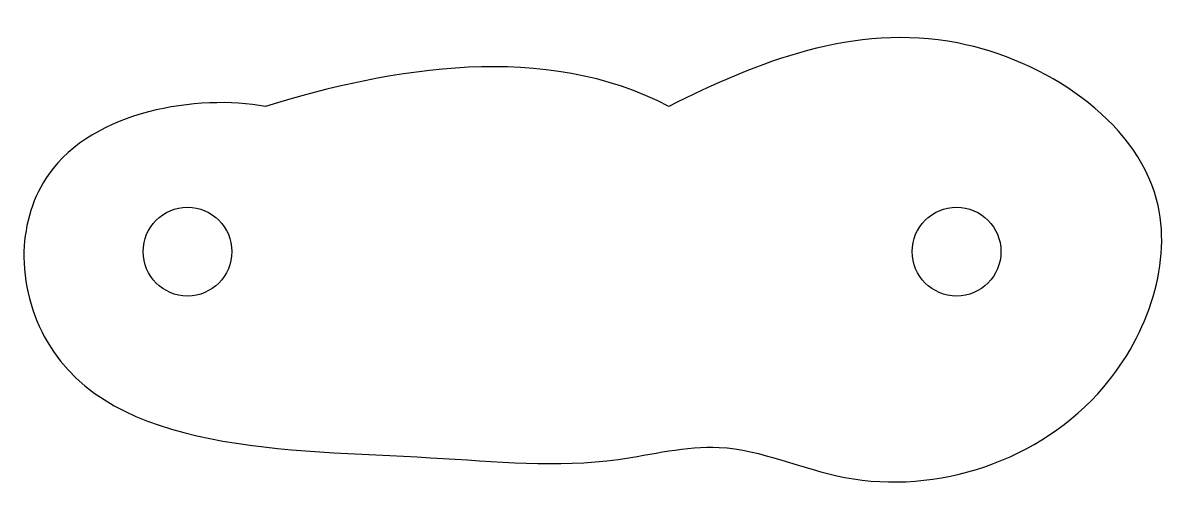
# Model space of a CAD drawing. Header units: millimetres. Extents: x -5.6 to 33.3, y -8.2 to 7.7.
import ezdxf

# ---------------------------------------------------------------- set-up
doc = ezdxf.new("R2010")
doc.units = ezdxf.units.MM

msp = doc.modelspace()

# ---------------------------------------------------------------- linework, layer by layer
at = {"color": 7, "linetype": 'Continuous', "lineweight": 25}
for centre in [(0, 0), (26, 0)]:
    msp.add_circle(centre, 1.5, dxfattribs=at)
msp.add_open_spline([(2.641, 4.903), (0.344, 5.323), (-4.387, 4.569), (-5.826, -0.119), (-3.943, -6.851), (6.201, -6.626), (13.557, -7.425), (18.329, -6.166), (23.663, -8.757), (31.334, -6.279), (34.39, 2.905), (25.394, 8.846), (19.23, 6.402), (16.278, 4.903)], degree=3, knots=[0, 0, 0, 0, 0.104625, 0.140599, 0.181904, 0.360225, 0.443723, 0.488926, 0.546427, 0.668406, 0.754943, 0.867652, 1, 1, 1, 1], dxfattribs=at)
msp.add_open_spline([(16.278, 4.903), (12.099, 7.097), (6.929, 6.235), (2.641, 4.903)], degree=3, dxfattribs=at)

doc.saveas('drawing.dxf')
